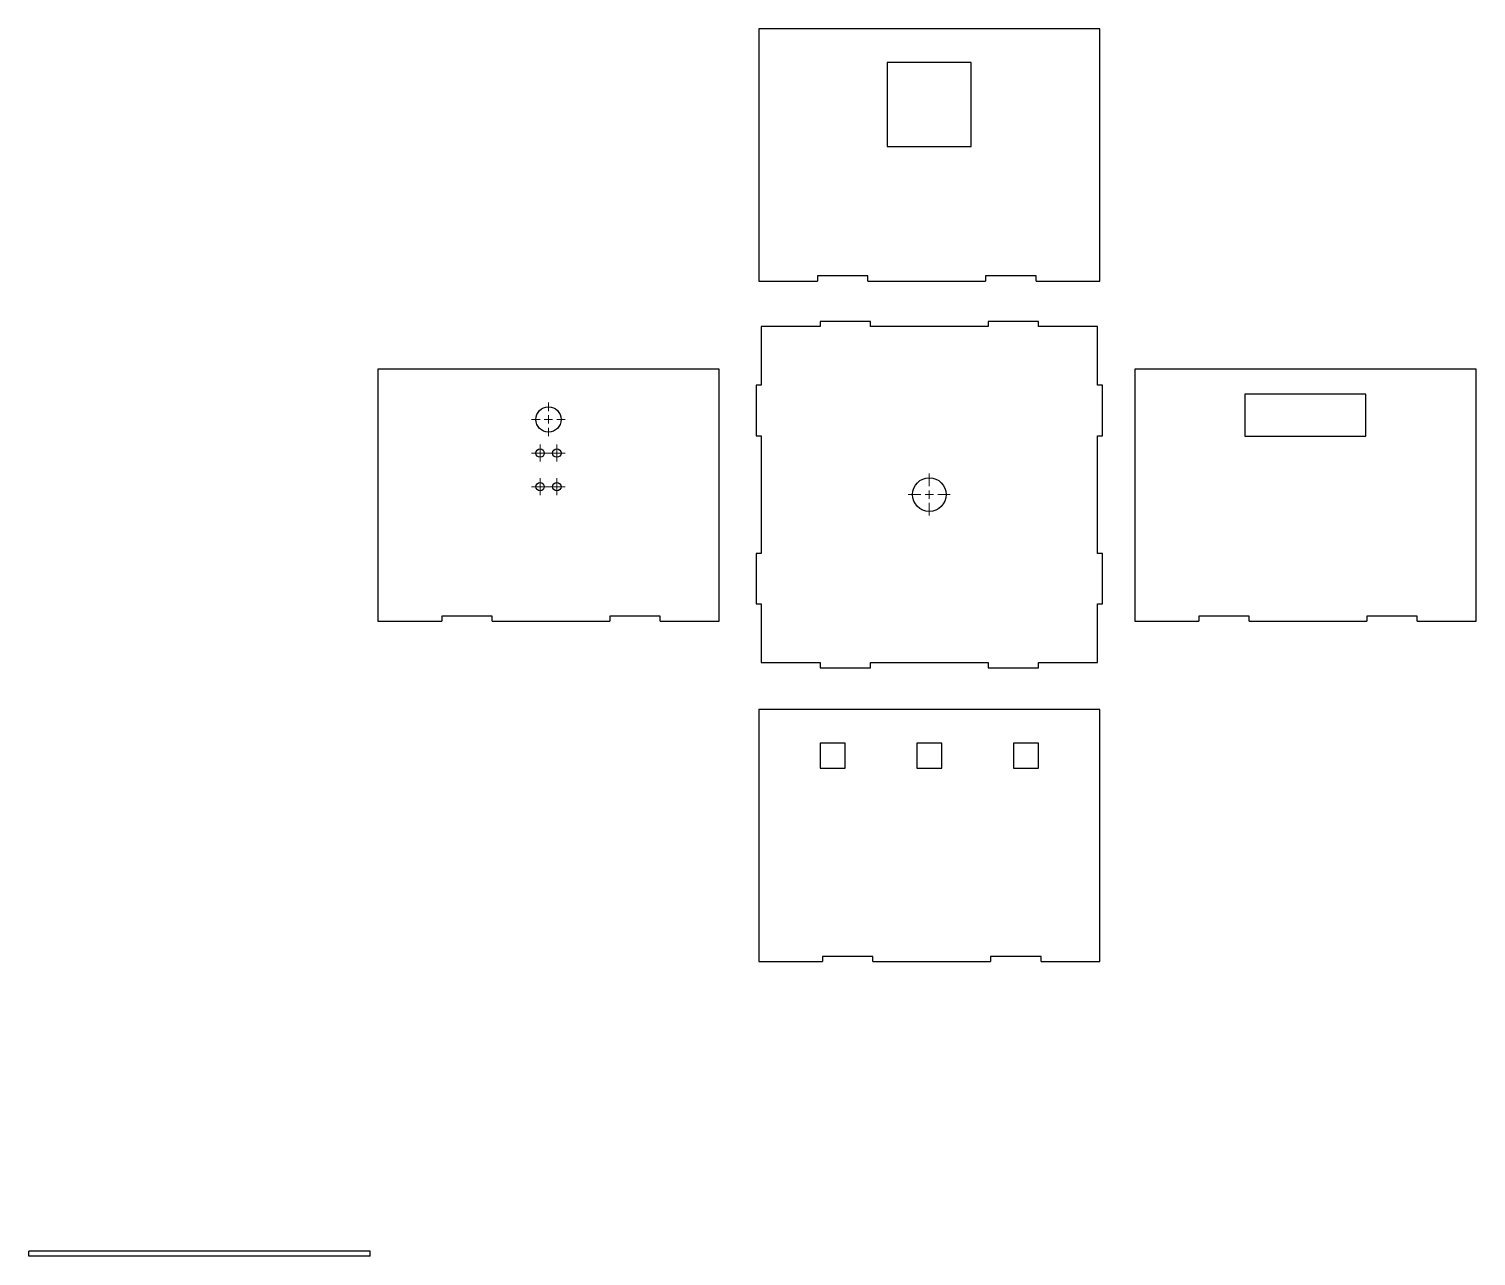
# Model space of a CAD drawing. Header units: millimetres. Extents: x -102 to 759, y -2 to 729.
import ezdxf

# ---------------------------------------------------------------- set-up
doc = ezdxf.new("R2010")
doc.units = ezdxf.units.MM

# ---------------------------------------------------------------- blocks, each defined once
blk = doc.blocks.new('SW_CENTERMARKSYMBOL_0')
at = {"color": 0, "linetype": 'Continuous', "lineweight": 18}
for p, q in [((0, 5), (0, 12.5)), ((-5, 0), (-12.5, 0)), ((0, 0), (-2.5, 0)), ((0, 0), (0, 2.5)), ((0, 0), (0, -2.5)), ((0, 0), (2.5, 0)), ((5, 0), (12.5, 0)), ((0, -5), (0, -12.5))]:
    blk.add_line(p, q, dxfattribs=at)
blk = doc.blocks.new('SW_CENTERMARKSYMBOL_1')
at = {"color": 0, "linetype": 'Continuous', "lineweight": 18}
for p, q in [((-2.5, 0), (-5, 0)), ((0, 0), (-2.5, 0)), ((0, 2.5), (0, 5)), ((0, 0), (0, 2.5)), ((0, 0), (0, -2.5)), ((0, 0), (2.5, 0)), ((2.5, 0), (5, 0)), ((0, -2.5), (0, -5))]:
    blk.add_line(p, q, dxfattribs=at)
blk = doc.blocks.new('SW_CENTERMARKSYMBOL_2')
at = {"color": 0, "linetype": 'Continuous', "lineweight": 18}
for p, q in [((-2.5, 0), (-5, 0)), ((0, 0), (-2.5, 0)), ((0, 2.5), (0, 5)), ((0, 0), (0, 2.5)), ((0, 0), (0, -2.5)), ((0, 0), (2.5, 0)), ((2.5, 0), (5, 0)), ((0, -2.5), (0, -5))]:
    blk.add_line(p, q, dxfattribs=at)
blk = doc.blocks.new('SW_CENTERMARKSYMBOL_3')
at = {"color": 0, "linetype": 'Continuous', "lineweight": 18}
for p, q in [((-2.5, 0), (-5, 0)), ((0, 0), (-2.5, 0)), ((0, 2.5), (0, 5)), ((0, 0), (0, 2.5)), ((0, 0), (0, -2.5)), ((0, 0), (2.5, 0)), ((2.5, 0), (5, 0)), ((0, -2.5), (0, -5))]:
    blk.add_line(p, q, dxfattribs=at)
blk = doc.blocks.new('SW_CENTERMARKSYMBOL_4')
at = {"color": 0, "linetype": 'Continuous', "lineweight": 18}
for p, q in [((-2.5, 0), (-5, 0)), ((0, 0), (-2.5, 0)), ((0, 2.5), (0, 5)), ((0, 0), (0, 2.5)), ((0, 0), (0, -2.5)), ((0, 0), (2.5, 0)), ((2.5, 0), (5, 0)), ((0, -2.5), (0, -5))]:
    blk.add_line(p, q, dxfattribs=at)
blk = doc.blocks.new('SW_CENTERMARKSYMBOL_5')
at = {"color": 0, "linetype": 'Continuous', "lineweight": 18}
for p, q in [((0, 5), (0, 10)), ((-5, 0), (-10, 0)), ((0, 0), (-2.5, 0)), ((0, 0), (0, 2.5)), ((0, 0), (0, -2.5)), ((0, 0), (2.5, 0)), ((5, 0), (10, 0)), ((0, -5), (0, -10))]:
    blk.add_line(p, q, dxfattribs=at)

msp = doc.modelspace()

# ---------------------------------------------------------------- linework, layer by layer
at = {"color": 7, "linetype": 'Continuous', "lineweight": 25}
for p, q in [((332.62, 728.65), (332.62, 578.65)), ((535.62, 728.65), (332.62, 728.65)), ((535.62, 578.65), (535.62, 728.65)), ((459.12, 708.65), (409.12, 708.65)), ((409.12, 708.65), (409.12, 658.65)), ((459.12, 658.65), (459.12, 708.65)), ((409.12, 658.65), (459.12, 658.65)), ((332.62, 578.65), (367.62, 578.65)), ((397.62, 581.65), (367.62, 581.65)), ((367.62, 581.65), (367.62, 578.65)), ((397.62, 578.65), (397.62, 581.65)), ((397.62, 578.65), (467.62, 578.65)), ((497.62, 581.65), (467.62, 581.65)), ((467.62, 581.65), (467.62, 578.65)), ((497.62, 578.65), (497.62, 581.65)), ((497.62, 578.65), (535.62, 578.65)), ((334.12, 551.59), (334.12, 516.59)), ((369.12, 551.59), (334.12, 551.59)), ((369.12, 554.59), (369.12, 551.59)), ((399.12, 554.59), (369.12, 554.59)), ((399.12, 551.59), (399.12, 554.59)), ((469.12, 551.59), (399.12, 551.59)), ((469.12, 554.59), (469.12, 551.59)), ((499.12, 554.59), (469.12, 554.59)), ((499.12, 551.59), (499.12, 554.59)), ((534.12, 551.59), (499.12, 551.59)), ((534.12, 516.59), (534.12, 551.59)), ((106.06, 526.29), (106.06, 376.29)), ((309.06, 526.29), (106.06, 526.29)), ((309.06, 376.29), (309.06, 526.29)), ((556.38, 526.29), (556.38, 376.29)), ((759.38, 526.29), (556.38, 526.29)), ((759.38, 376.29), (759.38, 526.29)), ((331.12, 516.59), (331.12, 486.59)), ((334.12, 516.59), (331.12, 516.59)), ((537.12, 516.59), (534.12, 516.59)), ((537.12, 486.59), (537.12, 516.59)), ((693.88, 511.29), (621.88, 511.29)), ((621.88, 511.29), (621.88, 486.29)), ((693.88, 486.29), (693.88, 511.29)), ((331.12, 486.59), (334.12, 486.59)), ((334.12, 486.59), (334.12, 416.59)), ((534.12, 486.59), (537.12, 486.59)), ((534.12, 416.59), (534.12, 486.59)), ((621.88, 486.29), (693.88, 486.29)), ((331.12, 416.59), (331.12, 386.59)), ((334.12, 416.59), (331.12, 416.59)), ((537.12, 416.59), (534.12, 416.59)), ((537.12, 386.59), (537.12, 416.59)), ((174.06, 379.29), (144.06, 379.29)), ((144.06, 379.29), (144.06, 376.29)), ((174.06, 376.29), (174.06, 379.29)), ((274.06, 379.29), (244.06, 379.29)), ((244.06, 379.29), (244.06, 376.29)), ((274.06, 376.29), (274.06, 379.29)), ((331.12, 386.59), (334.12, 386.59)), ((334.12, 386.59), (334.12, 351.59)), ((534.12, 386.59), (537.12, 386.59)), ((534.12, 351.59), (534.12, 386.59)), ((624.38, 379.29), (594.38, 379.29)), ((594.38, 379.29), (594.38, 376.29)), ((624.38, 376.29), (624.38, 379.29)), ((724.38, 379.29), (694.38, 379.29)), ((694.38, 379.29), (694.38, 376.29)), ((724.38, 376.29), (724.38, 379.29)), ((106.06, 376.29), (144.06, 376.29)), ((174.06, 376.29), (244.06, 376.29)), ((274.06, 376.29), (309.06, 376.29)), ((556.38, 376.29), (594.38, 376.29)), ((624.38, 376.29), (694.38, 376.29)), ((724.38, 376.29), (759.38, 376.29)), ((334.12, 351.59), (369.12, 351.59)), ((369.12, 351.59), (369.12, 348.59)), ((369.12, 348.59), (399.12, 348.59)), ((399.12, 348.59), (399.12, 351.59)), ((399.12, 351.59), (469.12, 351.59)), ((469.12, 351.59), (469.12, 348.59)), ((469.12, 348.59), (499.12, 348.59)), ((499.12, 348.59), (499.12, 351.59)), ((499.12, 351.59), (534.12, 351.59)), ((332.62, 323.74), (332.62, 173.74)), ((535.62, 323.74), (332.62, 323.74)), ((535.62, 173.74), (535.62, 323.74)), ((384.12, 303.74), (369.12, 303.74)), ((369.12, 303.74), (369.12, 288.74)), ((384.12, 288.74), (384.12, 303.74)), ((441.62, 303.74), (426.62, 303.74)), ((426.62, 303.74), (426.62, 288.74)), ((441.62, 288.74), (441.62, 303.74)), ((499.12, 303.74), (484.12, 303.74)), ((484.12, 303.74), (484.12, 288.74)), ((499.12, 288.74), (499.12, 303.74)), ((369.12, 288.74), (384.12, 288.74)), ((426.62, 288.74), (441.62, 288.74)), ((484.12, 288.74), (499.12, 288.74)), ((332.62, 173.74), (370.62, 173.74)), ((400.62, 176.74), (370.62, 176.74)), ((370.62, 176.74), (370.62, 173.74)), ((400.62, 173.74), (400.62, 176.74)), ((400.62, 173.74), (470.62, 173.74)), ((500.62, 176.74), (470.62, 176.74)), ((470.62, 176.74), (470.62, 173.74)), ((500.62, 173.74), (500.62, 176.74)), ((500.62, 173.74), (535.62, 173.74)), ((101.5, 1.5), (-101.5, 1.5)), ((-101.5, -1.5), (-101.5, 1.5)), ((101.5, -1.5), (101.5, 1.5)), ((101.5, -1.5), (-101.5, -1.5))]:
    msp.add_line(p, q, dxfattribs=at)
for centre, radius in [((207.56, 496.29), 7.5), ((202.56, 476.29), 2.5), ((212.56, 476.29), 2.5), ((202.56, 456.29), 2.5), ((212.56, 456.29), 2.5), ((434.12, 451.59), 10)]:
    msp.add_circle(centre, radius, dxfattribs=at)

# ---------------------------------------------------------------- block references
at = {"color": 7, "linetype": 'Continuous', "lineweight": 18}
for name, p in [('SW_CENTERMARKSYMBOL_5', (207.56, 496.29)), ('SW_CENTERMARKSYMBOL_4', (202.56, 476.29)), ('SW_CENTERMARKSYMBOL_1', (212.56, 476.29)), ('SW_CENTERMARKSYMBOL_3', (202.56, 456.29)), ('SW_CENTERMARKSYMBOL_2', (212.56, 456.29)), ('SW_CENTERMARKSYMBOL_0', (434.12, 451.59))]:
    msp.add_blockref(name, p, dxfattribs=at)

doc.saveas('drawing.dxf')
